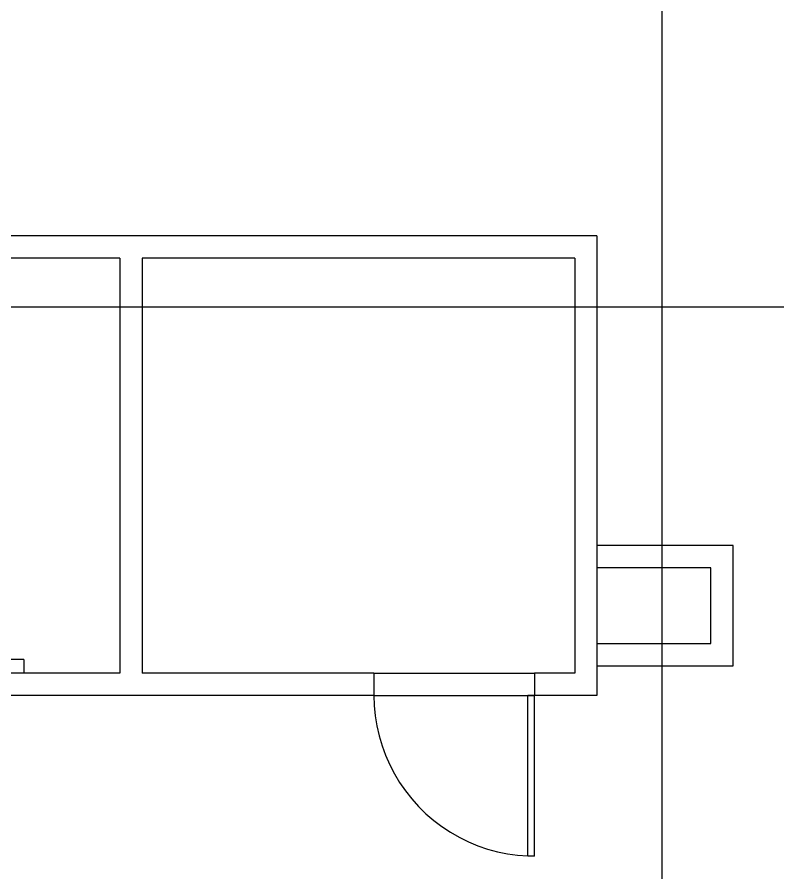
# Model space of a CAD drawing. Header units: millimetres. Extents: x 18694 to 89916, y 18694 to 89916.
# Drawn here: x 45707 to 50039, y 73589 to 78460 of the extents above; entities that cross this region are included whole.
import ezdxf

# ---------------------------------------------------------------- set-up
doc = ezdxf.new("R2010")
doc.units = ezdxf.units.MM
doc.layers.get('0').update_dxf_attribs({"linetype": 'CONTINUOUS'})
for name, color, linetype in [('E-B-CORE', 7, 'CONTINUOUS'), ('E-C-HEAD', 7, 'CONTINUOUS'), ('E-F-STAIR', 7, 'CONTINUOUS'), ('GRIDLN', 7, 'CONTINUOUS')]:
    doc.layers.add(name, color=color, linetype=linetype)

msp = doc.modelspace()

# ---------------------------------------------------------------- linework, layer by layer
for p, q in [((48615.6, 73685.4), (48615.6, 74599.8)), ((48653.7, 74599.8), (48615.6, 74599.8)), ((48653.7, 73685.4), (48653.7, 74599.8)), ((48653.7, 73685.4), (48615.6, 73685.4))]:
    msp.add_line(p, q)
msp.add_lwpolyline([(47739.3, 74599.8), (47741.155407, 74541.578653), (47746.714097, 74483.59358), (47755.953513, 74426.080095), (47768.836159, 74369.271599), (47785.309756, 74313.398632), (47805.307449, 74258.687938), (47828.748084, 74205.361543), (47855.536535, 74153.635857), (47885.564089, 74103.720791), (47918.708888, 74055.818912), (47954.836424, 74010.124613), (47993.800084, 73966.823333), (48035.441748, 73926.090795), (48079.592423, 73888.0923), (48126.07294, 73852.982054), (48174.694669, 73820.90254), (48225.260296, 73791.983944), (48277.564614, 73766.343624), (48331.395363, 73744.085631), (48386.534087, 73725.300294), (48442.757022, 73710.063848), (48499.836006, 73698.438124), (48557.539399, 73690.470302), (48615.63303, 73686.192718)])
at = {"layer": 'E-B-CORE', "color": 8}
for p, q in [((49009.3, 77216), (40322.5, 77216)), ((49009.3, 77216), (49009.3, 74599.8)), ((46291.5, 77089), (40449.5, 77089)), ((46291.5, 77089), (46291.5, 74726.8)), ((48882.3, 77089), (46418.5, 77089)), ((46418.5, 77089), (46418.5, 74726.8)), ((48882.3, 77089), (48882.3, 74726.8)), ((49657, 75326.498394), (49009.3, 75326.498394)), ((49657, 74894.698394), (49657, 75326.498394)), ((49009.3, 74894.698394), (49657, 74894.698394)), ((46291.5, 74726.8), (41922.7, 74726.8)), ((47739.3, 74726.8), (46418.5, 74726.8)), ((47739.3, 74726.8), (47739.3, 74599.8)), ((48882.3, 74726.8), (48653.7, 74726.8)), ((48653.7, 74726.8), (48653.7, 74599.8)), ((47739.3, 74599.8), (41922.7, 74599.8)), ((49009.3, 74599.8), (48653.7, 74599.8))]:
    msp.add_line(p, q, dxfattribs=at)
for points in [[(49784, 75453.498394), (49009.3, 75453.498394)], [(49009.3, 74767.698394), (49784, 74767.698394), (49784, 75453.498394)]]:
    msp.add_lwpolyline(points, dxfattribs=at)
at = {"layer": 'E-C-HEAD', "color": 5}
for p, q in [((47739.3, 74726.8), (48653.7, 74726.8)), ((47739.3, 74599.8), (48653.7, 74599.8))]:
    msp.add_line(p, q, dxfattribs=at)
at = {"layer": 'E-F-STAIR', "color": 8}
for q in [(42037, 74803), (45745.4, 74726.8)]:
    msp.add_line((45745.4, 74803), q, dxfattribs=at)
at = {"layer": 'GRIDLN', "color": 9}
for p, q in [((49377.6, 88696.8), (49377.6, 18694.4)), ((88696.8, 76809.6), (18694.4, 76809.6))]:
    msp.add_line(p, q, dxfattribs=at)

doc.saveas('drawing.dxf')
